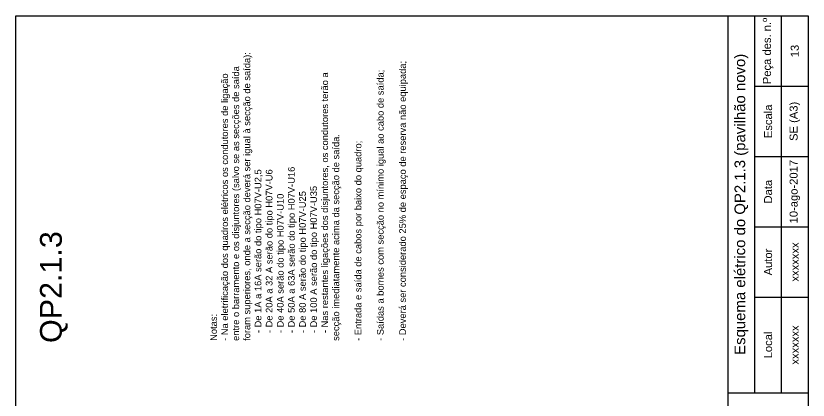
# Model space of a CAD drawing. Header units: millimetres. Extents: x -32 to 1412, y -324 to 2887.
# Drawn here: x 1006 to 1148.5, y 2242 to 2311.1 of the extents above; entities that cross this region are included whole.
import ezdxf

# ---------------------------------------------------------------- set-up
doc = ezdxf.new("R2010")
doc.units = ezdxf.units.MM
doc.header["$LTSCALE"] = 0.5
doc.layers.get('0').update_dxf_attribs({"linetype": 'CONTINUOUS'})
doc.layers.add('ESQUADRIA', color=7, linetype='CONTINUOUS')
doc.layers.add('TEXTO', color=7, linetype='ByBlock')
doc.styles.add('ITED_3', font='romans.shx', dxfattribs={"width": 0.9, "height": 0.1})

msp = doc.modelspace()

# ---------------------------------------------------------------- linework, layer by layer
at = {"layer": 'ESQUADRIA'}
for p, q in [((1005.951, 2109.275), (1005.951, 2311.102)), ((1005.951, 2311.102), (1148.511, 2311.102)), ((1134.111, 2222.189), (1134.111, 2311.102)), ((1138.911, 2243.36), (1138.911, 2311.102)), ((1143.711, 2243.36), (1143.711, 2311.102)), ((1148.511, 2311.102), (1148.511, 2109.275)), ((1138.911, 2298.463), (1148.511, 2298.463)), ((1138.911, 2285.824), (1148.511, 2285.824)), ((1138.911, 2273.185), (1148.511, 2273.185)), ((1138.911, 2260.547), (1148.511, 2260.547)), ((1138.911, 2243.36), (1138.911, 2260.547)), ((1134.111, 2243.36), (1148.511, 2243.36))]:
    msp.add_line(p, q, dxfattribs=at)

# ---------------------------------------------------------------- texts
at = {"insert": (1010.302, 2252.308), "char_height": 3.92, "attachment_point": 1, "rotation": 90}
msp.add_mtext_dynamic_manual_height_columns('{\\fArial|b0|i0|c0|p34;QP2.1.3}', width=15.71538, gutter_width=12.5, heights=[4.769], dxfattribs=at)
at = {"layer": 'ESQUADRIA', "attachment_point": 5, "rotation": 90, "style": 'ITED_3'}
for s, width, heights, insert, char_height in [('{\\fArial|b0|i0|c0|p34;\\W1;Peça des. n.º}', 12.00834, [0], (1141.311, 2304.783), 1.44), ('{\\fArial|b0|i0|c0|p34;\\W1;13}', 10.15786, [2.693], (1146.111, 2304.783), 1.44), ('{\\fArial|b0|i0|c0|p34;\\W1;Esquema elétrico do QP2.1.3 (pavilhão novo)}', 63.96904, [0], (1136.511, 2277.231), 1.92), ('{\\fArial|b0|i0|c0|p34;\\W1;SE (A3)}', 11.64146, [3.602], (1146.111, 2292.144), 1.44), ('{\\fArial|b0|i0|c0|p34;\\W1;Escala}', 3.38711, [0], (1141.311, 2292.144), 1.44), ('{\\fArial|b0|i0|c0|p34;\\W1;10-ago-2017}', 11.63338, [3.914], (1146.111, 2279.505), 1.44), ('{\\fArial|b0|i0|c0|p34;\\W1;Data}', 3.38711, [0], (1141.311, 2279.505), 1.44), ('{\\fArial|b0|i0|c0|p34;\\W1;xxxxxxx}', 11.86814, [0], (1146.111, 2266.866), 1.44), ('{\\fArial|b0|i0|c0|p34;\\W1;Autor}', 3.38711, [0], (1141.311, 2266.866), 1.44), ('{\\fArial|b0|i0|c0|p34;\\W1;xxxxxxx}', 17.90269, [4.202], (1146.111, 2251.953), 1.44), ('{\\fArial|b0|i0|c0|p34;\\W1;Local}', 3.38711, [0.741], (1141.311, 2251.953), 1.44)]:
    msp.add_mtext_dynamic_manual_height_columns(s, width=width, gutter_width=0.5, heights=heights, dxfattribs=dict(at, insert=insert, char_height=char_height))
at = {"layer": 'TEXTO', "insert": (1040.926, 2252.685), "char_height": 1.2, "width": 51.76502, "attachment_point": 1, "rotation": 90}
msp.add_mtext('{\\fArial|b0|i0|c0|p34;Notas: \\P- Na eletrificação dos quadros elétricos os condutores de ligação entre o barramento e os disjuntores (salvo se as secções de saída foram superiores, onde a secção deverá ser igual à secção de saída):\\P   - De 1A a 16A serão do tipo H07V-U2,5\\P   - De 20A a 32 A serão do tipo H07V-U6\\P   - De 40A serão do tipo H07V-U10\\P   - De 50A a 63A serão do tipo H07V-U16\\P   - De 80 A serão do tipo H07V-U25\\P   - De 100 A serão do tipo H07V-U35\\P   - Nas restantes ligações dos disjuntores, os condutores terão a secção imediatamente acima da secção de saída.\\P\\P- Entrada e saída de cabos por baixo do quadro;\\P\\P- Saídas a bornes com secção no mínimo igual ao cabo de saída;\\P\\P- Deverá ser considerado 25% de espaço de reserva não equipada;}', dxfattribs=at)

doc.saveas('drawing.dxf')
